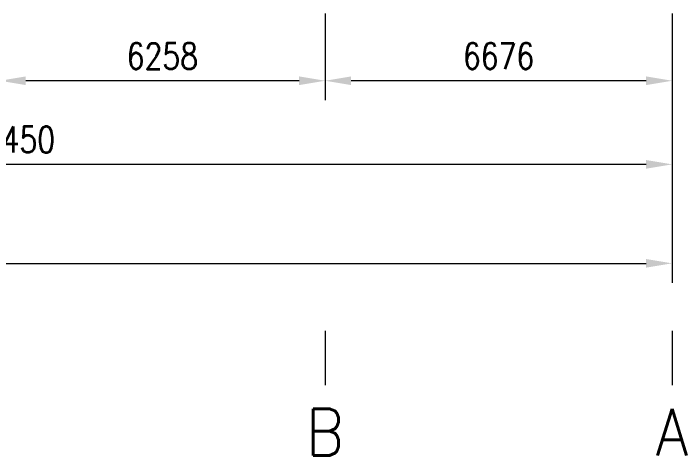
# Model space of a CAD drawing. Header units: millimetres. Extents: x 68421 to 1479662, y -51504 to 144751.
# Drawn here: x 620247 to 633195, y 64554 to 73052 of the extents above; entities that cross this region are included whole.
import ezdxf
from ezdxf.enums import TextEntityAlignment as Align

# ---------------------------------------------------------------- set-up
doc = ezdxf.new("R2010")
doc.units = ezdxf.units.MM
doc.header["$LTSCALE"] = 0.35
doc.header["$MEASUREMENT"] = 0
doc.linetypes.add('CONTIN', pattern=[0, 0, 0])
doc.layers.get('0').update_dxf_attribs({"linetype": 'CONTIN'})
doc.styles.add('S', font='simplex.shx')
doc.styles.add('SIMPLEX', font='simplex.shx', dxfattribs={"width": 0.8})

msp = doc.modelspace()

# ---------------------------------------------------------------- linework, layer by layer
at = {"color": 6, "linetype": 'ByBlock', "lineweight": 0}
for p, q in [((626241.4259, 73052.16906), (626241.4259, 71383.66906)), ((626241.4259, 73052.16906), (626241.4259, 71383.66906)), ((632916.79799, 73052.16906), (632916.79799, 67873.66906)), ((632916.79799, 73052.16906), (632916.79799, 69776.66906)), ((632916.79799, 73052.16906), (632916.79799, 71383.66906)), ((625741.4259, 71758.66906), (620483.4259, 71758.66906)), ((632416.79799, 71758.66906), (626741.4259, 71758.66906)), ((632416.79799, 70151.66906), (607967.4259, 70151.66906)), ((582516.79799, 68248.66906), (632416.79799, 68248.66906))]:
    msp.add_line(p, q, dxfattribs=at)
at = {"color": 1, "linetype": 'ByBlock', "lineweight": 0}
for p, q in [((626240.79799, 66948.66906), (626240.79799, 65903.93438)), ((632916.79799, 66948.66906), (632916.79799, 65903.93438))]:
    msp.add_line(p, q, dxfattribs=at)
at = {"color": 6, "linetype": 'Continuous', "lineweight": 5}
for points in [[(620483.4259, 71842.00239), (620483.4259, 71675.33573), (619983.4259, 71758.66906)], [(625741.4259, 71675.33573), (625741.4259, 71842.00239), (626241.4259, 71758.66906)], [(626741.4259, 71842.00239), (626741.4259, 71675.33573), (626241.4259, 71758.66906)], [(632416.79799, 71675.33573), (632416.79799, 71842.00239), (632916.79799, 71758.66906)], [(632416.79799, 70068.33573), (632416.79799, 70235.00239), (632916.79799, 70151.66906)], [(632416.79799, 68165.33573), (632416.79799, 68332.00239), (632916.79799, 68248.66906)]]:
    msp.add_solid(points, dxfattribs=at)

# ---------------------------------------------------------------- texts
at = {"linetype": 'ByBlock', "lineweight": 0, "style": 'S', "width": 0.9}
for s, p in [('B', (626240.79799, 65003.93438)), ('A', (632916.79799, 65003.93438))]:
    msp.add_text(s, height=900, dxfattribs=at).set_placement(p, align=Align.MIDDLE_CENTER)
at = {"color": 7, "linetype": 'Continuous', "lineweight": 0, "char_height": 500, "attachment_point": 5, "style": 'SIMPLEX'}
for s, insert in [('\\A1;6258', (623112.4259, 72233.66906)), ('\\A1;{6676}', (629579.11194, 72233.66906)), ('\\A1;{25450}', (620192.11194, 70626.66906))]:
    msp.add_mtext(s, dxfattribs=dict(at, insert=insert))

doc.saveas('drawing.dxf')
